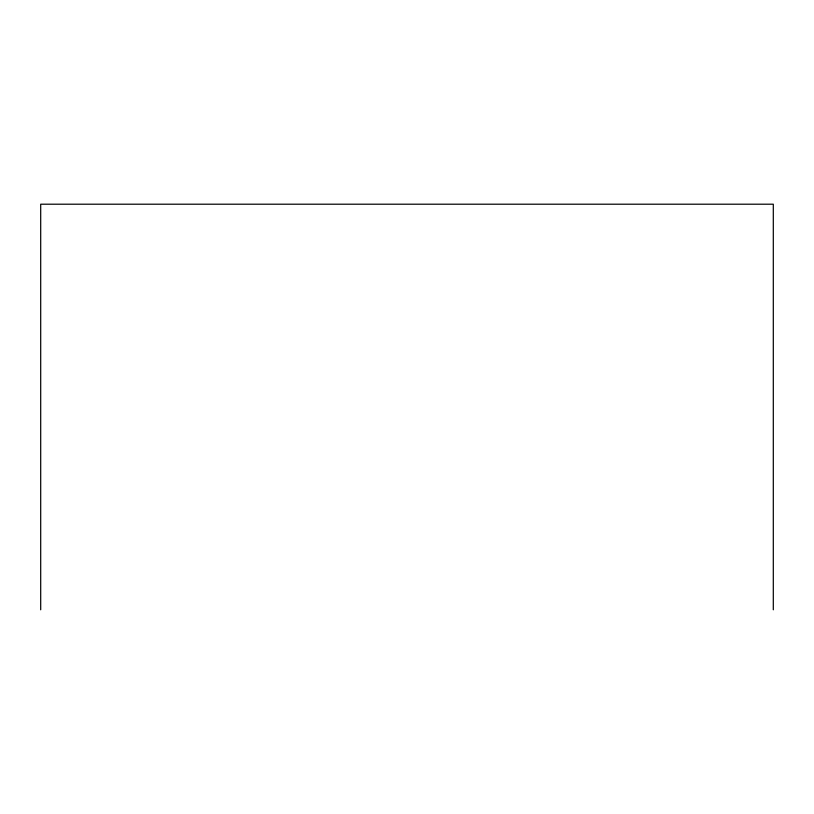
<?xml version="1.0" encoding="UTF-8"?>
<svg xmlns="http://www.w3.org/2000/svg" width="814" height="814" viewBox="0 0 814 814"><rect width="100%" height="100%" fill="white"/><g stroke="black" fill="none" stroke-linecap="round" stroke-linejoin="round"><path stroke-width="1.22" d="M773.3 609.798L773.3 204.202L40.7 204.202L40.7 609.798"/></g></svg>
